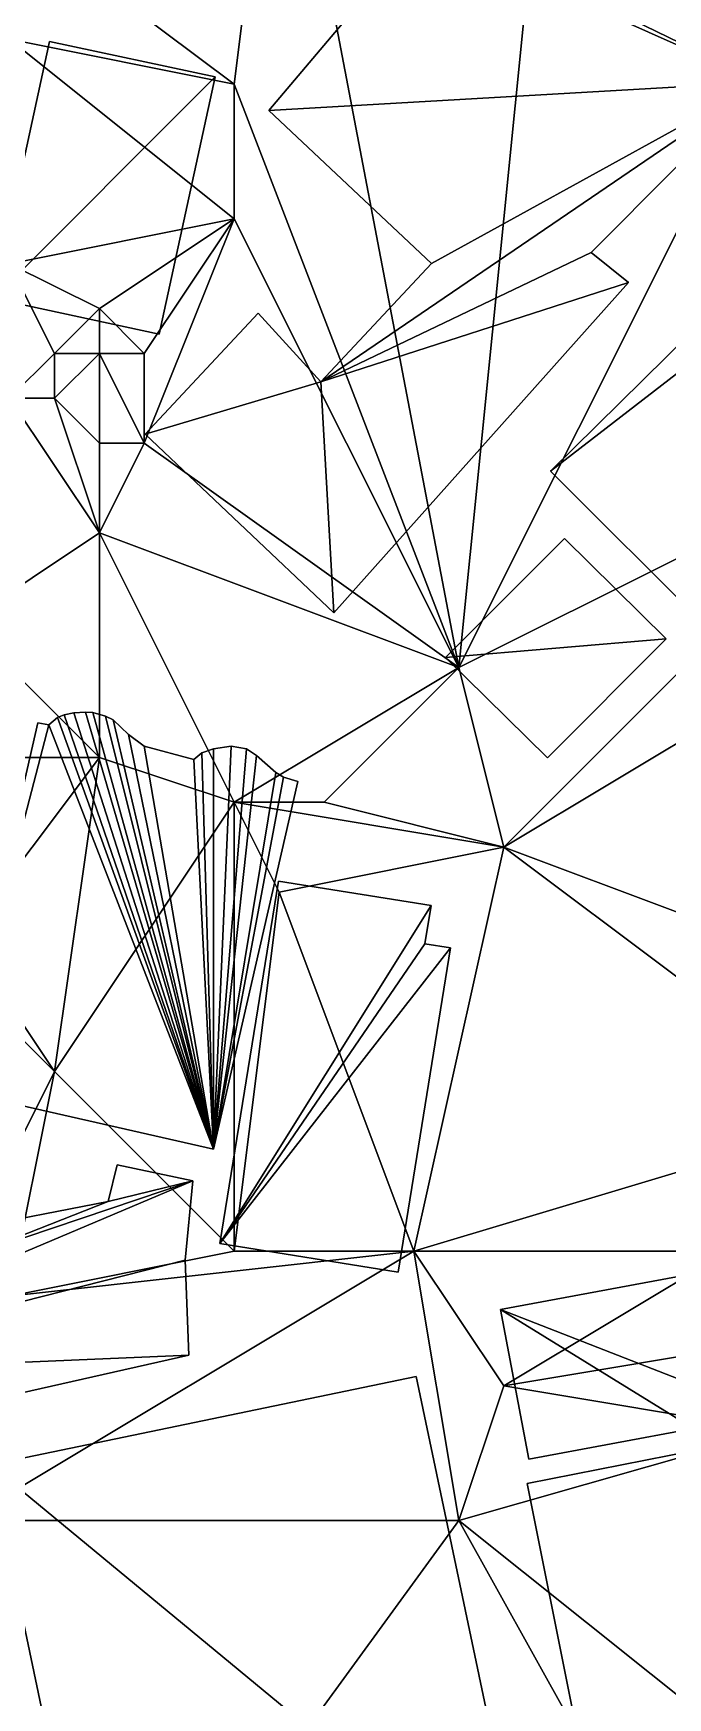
# Model space of a CAD drawing. Header units: metres. Extents: x -1103 to 901, y -902 to 905.
# Drawn here: x -660.9 to -632.7, y 252.1 to 326.3 of the extents above; entities that cross this region are included whole.
import ezdxf

# ---------------------------------------------------------------- set-up
doc = ezdxf.new("R2010")
doc.units = ezdxf.units.M
for name, color, linetype in [('OSM_BUILDING_FOOTPRINTS', 7, 'CONTINUOUS'), ('OSM_BUILDING_ROOFS', 1, 'CONTINUOUS'), ('OSM_BUILDING_WALLS', 8, 'CONTINUOUS'), ('OSM_TERRAIN', 3, 'CONTINUOUS')]:
    doc.layers.add(name, color=color, linetype=linetype)

msp = doc.modelspace()

# ---------------------------------------------------------------- linework, layer by layer
at = {"layer": 'OSM_BUILDING_FOOTPRINTS'}
for points in [[(-640.954, 336.178, 13.834), (-628.563, 324.091, 13.834), (-636.112, 316.505, 13.834), (-634.454, 315.155, 13.834), (-647.564, 300.447, 13.834), (-655.954, 308.398, 13.834), (-650.924, 313.795, 13.834), (-648.139, 310.732, 13.834), (-643.209, 316.007, 13.834), (-650.46, 322.819, 13.834), (-643.695, 330.848, 13.834), (-645.055, 332.12, 13.834), (-641.319, 336.477, 13.834), (-640.954, 336.178, 13.834)], [(-660.221, 325.904, 12.955), (-652.848, 324.323, 12.955), (-655.335, 312.866, 12.955), (-662.708, 314.447, 12.955), (-660.221, 325.904, 12.955)], [(-623.776, 318.241, 14.065), (-620.637, 315.1, 14.065), (-619.487, 313.961, 14.065), (-623.257, 310.245, 14.065), (-621.864, 308.852, 14.065), (-630.994, 299.839, 14.065), (-637.914, 306.751, 14.065), (-627.612, 316.925, 14.065), (-626.374, 315.686, 14.065), (-623.776, 318.241, 14.065)], [(-637.295, 303.754, 14.153), (-632.763, 299.286, 14.153), (-638.057, 293.988, 14.153), (-642.589, 298.456, 14.153), (-637.295, 303.754, 14.153)], [(-660.74, 295.547, 12.646), (-660.253, 295.448, 12.646), (-659.866, 295.78, 12.646), (-659.568, 295.901, 12.646), (-659.137, 295.99, 12.646), (-658.617, 296.023, 12.646), (-658.297, 296.001, 12.646), (-657.733, 295.835, 12.646), (-657.39, 295.669, 12.646), (-656.705, 295.017, 12.646), (-656.009, 294.508, 12.646), (-653.798, 293.911, 12.646), (-653.433, 294.198, 12.646), (-652.925, 294.375, 12.646), (-652.129, 294.508, 12.646), (-651.443, 294.386, 12.646), (-651.001, 294.088, 12.646), (-650.15, 293.325, 12.646), (-649.808, 293.115, 12.646), (-649.166, 292.927, 12.646), (-652.924, 276.548, 12.646), (-664.498, 279.169, 12.646), (-660.74, 295.547, 12.646)], [(-644.7, 271.063, 13.793), (-652.637, 272.335, 13.793), (-650.029, 288.481, 13.793), (-643.23, 287.397, 13.793), (-643.507, 285.694, 13.793), (-642.368, 285.517, 13.793), (-644.7, 271.063, 13.793)], [(-664.885, 264.914, 13.003), (-674.225, 266.506, 13.003), (-673.783, 273.396, 13.003), (-663.79, 271.782, 13.003), (-663.868, 272.987, 13.003), (-657.611, 274.215, 13.003), (-657.202, 275.84, 13.003), (-653.842, 275.133, 13.003), (-654.174, 271.605, 13.003), (-654.019, 267.369, 13.003), (-664.885, 264.914, 13.003)], [(-629.435, 271.395, 14.041), (-628.175, 264.726, 14.041), (-631.557, 264.096, 14.041), (-638.886, 262.725, 14.041), (-640.146, 269.393, 14.041), (-629.435, 271.395, 14.041)], [(-657.876, 238.749, 13.696), (-662.862, 262.481, 13.696), (-643.893, 266.407, 13.696), (-638.919, 242.675, 13.696), (-657.876, 238.749, 13.696)], [(-638.963, 261.652, 13.699), (-628.429, 263.731, 13.699), (-624.45, 243.847, 13.699), (-634.984, 241.768, 13.699), (-638.963, 261.652, 13.699)]]:
    msp.add_polyline3d(points, close=True, dxfattribs=at)
at = {"layer": 'OSM_BUILDING_ROOFS'}
for points in [[(-628.563, 324.091, 25.434), (-641.319, 336.477, 25.434), (-645.055, 332.12, 25.434)], [(-628.563, 324.091, 25.434), (-640.954, 336.178, 25.434), (-641.319, 336.477, 25.434)], [(-628.563, 324.091, 25.434), (-645.055, 332.12, 25.434), (-643.695, 330.848, 25.434)], [(-628.563, 324.091, 25.434), (-643.695, 330.848, 25.434), (-650.46, 322.819, 25.434)], [(-652.848, 324.323, 24.555), (-660.221, 325.904, 24.555), (-662.708, 314.447, 24.555)], [(-652.848, 324.323, 24.555), (-662.708, 314.447, 24.555), (-655.335, 312.866, 24.555)], [(-628.563, 324.091, 25.434), (-650.46, 322.819, 25.434), (-643.209, 316.007, 25.434)], [(-628.563, 324.091, 25.434), (-643.209, 316.007, 25.434), (-648.139, 310.732, 25.434)], [(-648.139, 310.732, 25.434), (-636.112, 316.505, 25.434), (-628.563, 324.091, 25.434)], [(-626.374, 315.686, 22.465), (-627.612, 316.925, 22.465), (-637.914, 306.751, 22.465)], [(-648.139, 310.732, 25.434), (-634.454, 315.155, 25.434), (-636.112, 316.505, 25.434)], [(-626.374, 315.686, 22.465), (-637.914, 306.751, 22.465), (-630.994, 299.839, 22.465)], [(-648.139, 310.732, 25.434), (-647.564, 300.447, 25.434), (-634.454, 315.155, 25.434)], [(-648.139, 310.732, 25.434), (-650.924, 313.795, 25.434), (-655.954, 308.398, 25.434)], [(-648.139, 310.732, 25.434), (-655.954, 308.398, 25.434), (-647.564, 300.447, 25.434)], [(-632.763, 299.286, 24.153), (-637.295, 303.754, 24.153), (-642.589, 298.456, 24.153)], [(-632.763, 299.286, 24.153), (-642.589, 298.456, 24.153), (-638.057, 293.988, 24.153)], [(-652.924, 276.548, 30.646), (-659.137, 295.99, 30.646), (-659.568, 295.901, 30.646)], [(-652.924, 276.548, 30.646), (-658.617, 296.023, 30.646), (-659.137, 295.99, 30.646)], [(-652.924, 276.548, 30.646), (-658.297, 296.001, 30.646), (-658.617, 296.023, 30.646)], [(-652.924, 276.548, 30.646), (-657.733, 295.835, 30.646), (-658.297, 296.001, 30.646)], [(-660.253, 295.448, 30.646), (-660.74, 295.547, 30.646), (-664.498, 279.169, 30.646)], [(-660.253, 295.448, 30.646), (-664.498, 279.169, 30.646), (-652.924, 276.548, 30.646)], [(-652.924, 276.548, 30.646), (-659.866, 295.78, 30.646), (-660.253, 295.448, 30.646)], [(-652.924, 276.548, 30.646), (-659.568, 295.901, 30.646), (-659.866, 295.78, 30.646)], [(-652.924, 276.548, 30.646), (-657.39, 295.669, 30.646), (-657.733, 295.835, 30.646)], [(-652.924, 276.548, 30.646), (-656.705, 295.017, 30.646), (-657.39, 295.669, 30.646)], [(-652.924, 276.548, 30.646), (-656.009, 294.508, 30.646), (-656.705, 295.017, 30.646)], [(-652.924, 276.548, 30.646), (-653.798, 293.911, 30.646), (-656.009, 294.508, 30.646)], [(-652.924, 276.548, 30.646), (-652.129, 294.508, 30.646), (-652.925, 294.375, 30.646)], [(-652.924, 276.548, 30.646), (-651.443, 294.386, 30.646), (-652.129, 294.508, 30.646)], [(-652.924, 276.548, 30.646), (-653.433, 294.198, 30.646), (-653.798, 293.911, 30.646)], [(-652.924, 276.548, 30.646), (-652.925, 294.375, 30.646), (-653.433, 294.198, 30.646)], [(-652.924, 276.548, 30.646), (-651.001, 294.088, 30.646), (-651.443, 294.386, 30.646)], [(-652.924, 276.548, 30.646), (-650.15, 293.325, 30.646), (-651.001, 294.088, 30.646)], [(-652.924, 276.548, 30.646), (-649.808, 293.115, 30.646), (-650.15, 293.325, 30.646)], [(-652.924, 276.548, 30.646), (-649.166, 292.927, 30.646), (-649.808, 293.115, 30.646)], [(-652.637, 272.335, 18.993), (-643.23, 287.397, 18.993), (-650.029, 288.481, 18.993)], [(-652.637, 272.335, 18.993), (-643.507, 285.694, 18.993), (-643.23, 287.397, 18.993)], [(-652.637, 272.335, 18.993), (-642.368, 285.517, 18.993), (-643.507, 285.694, 18.993)], [(-652.637, 272.335, 18.993), (-644.7, 271.063, 18.993), (-642.368, 285.517, 18.993)], [(-653.842, 275.133, 21.403), (-657.202, 275.84, 21.403), (-657.611, 274.215, 21.403)], [(-674.225, 266.506, 21.403), (-654.174, 271.605, 21.403), (-653.842, 275.133, 21.403)], [(-663.79, 271.782, 21.403), (-674.225, 266.506, 21.403), (-653.842, 275.133, 21.403)], [(-663.79, 271.782, 21.403), (-653.842, 275.133, 21.403), (-657.611, 274.215, 21.403)], [(-657.611, 274.215, 21.403), (-663.868, 272.987, 21.403), (-663.79, 271.782, 21.403)], [(-674.225, 266.506, 21.403), (-654.019, 267.369, 21.403), (-654.174, 271.605, 21.403)], [(-628.175, 264.726, 22.441), (-629.435, 271.395, 22.441), (-640.146, 269.393, 22.441)], [(-640.146, 269.393, 22.441), (-638.886, 262.725, 22.441), (-631.557, 264.096, 22.441)], [(-640.146, 269.393, 22.441), (-631.557, 264.096, 22.441), (-628.175, 264.726, 22.441)], [(-674.225, 266.506, 21.403), (-664.885, 264.914, 21.403), (-654.019, 267.369, 21.403)], [(-662.862, 262.481, 22.096), (-638.919, 242.675, 22.096), (-643.893, 266.407, 22.096)], [(-628.429, 263.731, 22.099), (-638.963, 261.652, 22.099), (-634.984, 241.768, 22.099)], [(-628.429, 263.731, 22.099), (-634.984, 241.768, 22.099), (-624.45, 243.847, 22.099)], [(-662.862, 262.481, 22.096), (-657.876, 238.749, 22.096), (-638.919, 242.675, 22.096)]]:
    msp.add_3dface(points, dxfattribs=at)
at = {"layer": 'OSM_BUILDING_WALLS'}
for points in [[(-628.563, 324.091, 13.834), (-640.954, 336.178, 13.834), (-640.954, 336.178, 25.434)], [(-628.563, 324.091, 13.834), (-640.954, 336.178, 25.434), (-628.563, 324.091, 25.434)], [(-643.695, 330.848, 13.834), (-650.46, 322.819, 13.834), (-650.46, 322.819, 25.434)], [(-643.695, 330.848, 13.834), (-650.46, 322.819, 25.434), (-643.695, 330.848, 25.434)], [(-660.221, 325.904, 12.955), (-662.708, 314.447, 12.955), (-662.708, 314.447, 24.555)], [(-660.221, 325.904, 12.955), (-662.708, 314.447, 24.555), (-660.221, 325.904, 24.555)], [(-652.848, 324.323, 12.955), (-660.221, 325.904, 12.955), (-660.221, 325.904, 24.555)], [(-652.848, 324.323, 12.955), (-660.221, 325.904, 24.555), (-652.848, 324.323, 24.555)], [(-655.335, 312.866, 12.955), (-652.848, 324.323, 12.955), (-652.848, 324.323, 24.555)], [(-655.335, 312.866, 12.955), (-652.848, 324.323, 24.555), (-655.335, 312.866, 24.555)], [(-636.112, 316.505, 13.834), (-628.563, 324.091, 13.834), (-628.563, 324.091, 25.434)], [(-636.112, 316.505, 13.834), (-628.563, 324.091, 25.434), (-636.112, 316.505, 25.434)], [(-650.46, 322.819, 13.834), (-643.209, 316.007, 13.834), (-643.209, 316.007, 25.434)], [(-650.46, 322.819, 13.834), (-643.209, 316.007, 25.434), (-650.46, 322.819, 25.434)], [(-627.612, 316.925, 14.065), (-637.914, 306.751, 14.065), (-637.914, 306.751, 22.465)], [(-627.612, 316.925, 14.065), (-637.914, 306.751, 22.465), (-627.612, 316.925, 22.465)], [(-643.209, 316.007, 13.834), (-648.139, 310.732, 13.834), (-648.139, 310.732, 25.434)], [(-643.209, 316.007, 13.834), (-648.139, 310.732, 25.434), (-643.209, 316.007, 25.434)], [(-634.454, 315.155, 13.834), (-636.112, 316.505, 13.834), (-636.112, 316.505, 25.434)], [(-634.454, 315.155, 13.834), (-636.112, 316.505, 25.434), (-634.454, 315.155, 25.434)], [(-647.564, 300.447, 13.834), (-634.454, 315.155, 13.834), (-634.454, 315.155, 25.434)], [(-647.564, 300.447, 13.834), (-634.454, 315.155, 25.434), (-647.564, 300.447, 25.434)], [(-662.708, 314.447, 12.955), (-655.335, 312.866, 12.955), (-655.335, 312.866, 24.555)], [(-662.708, 314.447, 12.955), (-655.335, 312.866, 24.555), (-662.708, 314.447, 24.555)], [(-650.924, 313.795, 13.834), (-655.954, 308.398, 13.834), (-655.954, 308.398, 25.434)], [(-650.924, 313.795, 13.834), (-655.954, 308.398, 25.434), (-650.924, 313.795, 25.434)], [(-648.139, 310.732, 13.834), (-650.924, 313.795, 13.834), (-650.924, 313.795, 25.434)], [(-648.139, 310.732, 13.834), (-650.924, 313.795, 25.434), (-648.139, 310.732, 25.434)], [(-655.954, 308.398, 13.834), (-647.564, 300.447, 13.834), (-647.564, 300.447, 25.434)], [(-655.954, 308.398, 13.834), (-647.564, 300.447, 25.434), (-655.954, 308.398, 25.434)], [(-637.914, 306.751, 14.065), (-630.994, 299.839, 14.065), (-630.994, 299.839, 22.465)], [(-637.914, 306.751, 14.065), (-630.994, 299.839, 22.465), (-637.914, 306.751, 22.465)], [(-637.295, 303.754, 14.153), (-642.589, 298.456, 14.153), (-642.589, 298.456, 24.153)], [(-637.295, 303.754, 14.153), (-642.589, 298.456, 24.153), (-637.295, 303.754, 24.153)], [(-632.763, 299.286, 14.153), (-637.295, 303.754, 14.153), (-637.295, 303.754, 24.153)], [(-632.763, 299.286, 14.153), (-637.295, 303.754, 24.153), (-632.763, 299.286, 24.153)], [(-638.057, 293.988, 14.153), (-632.763, 299.286, 14.153), (-632.763, 299.286, 24.153)], [(-638.057, 293.988, 14.153), (-632.763, 299.286, 24.153), (-638.057, 293.988, 24.153)], [(-642.589, 298.456, 14.153), (-638.057, 293.988, 14.153), (-638.057, 293.988, 24.153)], [(-642.589, 298.456, 14.153), (-638.057, 293.988, 24.153), (-642.589, 298.456, 24.153)], [(-659.137, 295.99, 12.646), (-659.568, 295.901, 12.646), (-659.568, 295.901, 30.646)], [(-659.137, 295.99, 12.646), (-659.568, 295.901, 30.646), (-659.137, 295.99, 30.646)], [(-658.617, 296.023, 12.646), (-659.137, 295.99, 12.646), (-659.137, 295.99, 30.646)], [(-658.617, 296.023, 12.646), (-659.137, 295.99, 30.646), (-658.617, 296.023, 30.646)], [(-658.297, 296.001, 12.646), (-658.617, 296.023, 12.646), (-658.617, 296.023, 30.646)], [(-658.297, 296.001, 12.646), (-658.617, 296.023, 30.646), (-658.297, 296.001, 30.646)], [(-657.733, 295.835, 12.646), (-658.297, 296.001, 12.646), (-658.297, 296.001, 30.646)], [(-657.733, 295.835, 12.646), (-658.297, 296.001, 30.646), (-657.733, 295.835, 30.646)], [(-660.74, 295.547, 12.646), (-664.498, 279.169, 12.646), (-664.498, 279.169, 30.646)], [(-660.74, 295.547, 12.646), (-664.498, 279.169, 30.646), (-660.74, 295.547, 30.646)], [(-660.253, 295.448, 12.646), (-660.74, 295.547, 12.646), (-660.74, 295.547, 30.646)], [(-660.253, 295.448, 12.646), (-660.74, 295.547, 30.646), (-660.253, 295.448, 30.646)], [(-659.866, 295.78, 12.646), (-660.253, 295.448, 12.646), (-660.253, 295.448, 30.646)], [(-659.866, 295.78, 12.646), (-660.253, 295.448, 30.646), (-659.866, 295.78, 30.646)], [(-659.568, 295.901, 12.646), (-659.866, 295.78, 12.646), (-659.866, 295.78, 30.646)], [(-659.568, 295.901, 12.646), (-659.866, 295.78, 30.646), (-659.568, 295.901, 30.646)], [(-657.39, 295.669, 12.646), (-657.733, 295.835, 12.646), (-657.733, 295.835, 30.646)], [(-657.39, 295.669, 12.646), (-657.733, 295.835, 30.646), (-657.39, 295.669, 30.646)], [(-656.705, 295.017, 12.646), (-657.39, 295.669, 12.646), (-657.39, 295.669, 30.646)], [(-656.705, 295.017, 12.646), (-657.39, 295.669, 30.646), (-656.705, 295.017, 30.646)], [(-656.009, 294.508, 12.646), (-656.705, 295.017, 12.646), (-656.705, 295.017, 30.646)], [(-656.009, 294.508, 12.646), (-656.705, 295.017, 30.646), (-656.009, 294.508, 30.646)], [(-653.798, 293.911, 12.646), (-656.009, 294.508, 12.646), (-656.009, 294.508, 30.646)], [(-653.798, 293.911, 12.646), (-656.009, 294.508, 30.646), (-653.798, 293.911, 30.646)], [(-652.129, 294.508, 12.646), (-652.925, 294.375, 12.646), (-652.925, 294.375, 30.646)], [(-652.129, 294.508, 12.646), (-652.925, 294.375, 30.646), (-652.129, 294.508, 30.646)], [(-651.443, 294.386, 12.646), (-652.129, 294.508, 12.646), (-652.129, 294.508, 30.646)], [(-651.443, 294.386, 12.646), (-652.129, 294.508, 30.646), (-651.443, 294.386, 30.646)], [(-653.433, 294.198, 12.646), (-653.798, 293.911, 12.646), (-653.798, 293.911, 30.646)], [(-653.433, 294.198, 12.646), (-653.798, 293.911, 30.646), (-653.433, 294.198, 30.646)], [(-652.925, 294.375, 12.646), (-653.433, 294.198, 12.646), (-653.433, 294.198, 30.646)], [(-652.925, 294.375, 12.646), (-653.433, 294.198, 30.646), (-652.925, 294.375, 30.646)], [(-651.001, 294.088, 12.646), (-651.443, 294.386, 12.646), (-651.443, 294.386, 30.646)], [(-651.001, 294.088, 12.646), (-651.443, 294.386, 30.646), (-651.001, 294.088, 30.646)], [(-650.15, 293.325, 12.646), (-651.001, 294.088, 12.646), (-651.001, 294.088, 30.646)], [(-650.15, 293.325, 12.646), (-651.001, 294.088, 30.646), (-650.15, 293.325, 30.646)], [(-649.808, 293.115, 12.646), (-650.15, 293.325, 12.646), (-650.15, 293.325, 30.646)], [(-649.808, 293.115, 12.646), (-650.15, 293.325, 30.646), (-649.808, 293.115, 30.646)], [(-649.166, 292.927, 12.646), (-649.808, 293.115, 12.646), (-649.808, 293.115, 30.646)], [(-649.166, 292.927, 12.646), (-649.808, 293.115, 30.646), (-649.166, 292.927, 30.646)], [(-652.924, 276.548, 12.646), (-649.166, 292.927, 12.646), (-649.166, 292.927, 30.646)], [(-652.924, 276.548, 12.646), (-649.166, 292.927, 30.646), (-652.924, 276.548, 30.646)], [(-650.029, 288.481, 13.793), (-652.637, 272.335, 13.793), (-652.637, 272.335, 18.993)], [(-650.029, 288.481, 13.793), (-652.637, 272.335, 18.993), (-650.029, 288.481, 18.993)], [(-643.23, 287.397, 13.793), (-650.029, 288.481, 13.793), (-650.029, 288.481, 18.993)], [(-643.23, 287.397, 13.793), (-650.029, 288.481, 18.993), (-643.23, 287.397, 18.993)], [(-643.507, 285.694, 13.793), (-643.23, 287.397, 13.793), (-643.23, 287.397, 18.993)], [(-643.507, 285.694, 13.793), (-643.23, 287.397, 18.993), (-643.507, 285.694, 18.993)], [(-642.368, 285.517, 13.793), (-643.507, 285.694, 13.793), (-643.507, 285.694, 18.993)], [(-642.368, 285.517, 13.793), (-643.507, 285.694, 18.993), (-642.368, 285.517, 18.993)], [(-644.7, 271.063, 13.793), (-642.368, 285.517, 13.793), (-642.368, 285.517, 18.993)], [(-644.7, 271.063, 13.793), (-642.368, 285.517, 18.993), (-644.7, 271.063, 18.993)], [(-664.498, 279.169, 12.646), (-652.924, 276.548, 12.646), (-652.924, 276.548, 30.646)], [(-664.498, 279.169, 12.646), (-652.924, 276.548, 30.646), (-664.498, 279.169, 30.646)], [(-657.202, 275.84, 13.003), (-657.611, 274.215, 13.003), (-657.611, 274.215, 21.403)], [(-657.202, 275.84, 13.003), (-657.611, 274.215, 21.403), (-657.202, 275.84, 21.403)], [(-653.842, 275.133, 13.003), (-657.202, 275.84, 13.003), (-657.202, 275.84, 21.403)], [(-653.842, 275.133, 13.003), (-657.202, 275.84, 21.403), (-653.842, 275.133, 21.403)], [(-654.174, 271.605, 13.003), (-653.842, 275.133, 13.003), (-653.842, 275.133, 21.403)], [(-654.174, 271.605, 13.003), (-653.842, 275.133, 21.403), (-654.174, 271.605, 21.403)], [(-657.611, 274.215, 13.003), (-663.868, 272.987, 13.003), (-663.868, 272.987, 21.403)], [(-657.611, 274.215, 13.003), (-663.868, 272.987, 21.403), (-657.611, 274.215, 21.403)], [(-652.637, 272.335, 13.793), (-644.7, 271.063, 13.793), (-644.7, 271.063, 18.993)], [(-652.637, 272.335, 13.793), (-644.7, 271.063, 18.993), (-652.637, 272.335, 18.993)], [(-654.019, 267.369, 13.003), (-654.174, 271.605, 13.003), (-654.174, 271.605, 21.403)], [(-654.019, 267.369, 13.003), (-654.174, 271.605, 21.403), (-654.019, 267.369, 21.403)], [(-629.435, 271.395, 14.041), (-640.146, 269.393, 14.041), (-640.146, 269.393, 22.441)], [(-629.435, 271.395, 14.041), (-640.146, 269.393, 22.441), (-629.435, 271.395, 22.441)], [(-640.146, 269.393, 14.041), (-638.886, 262.725, 14.041), (-638.886, 262.725, 22.441)], [(-640.146, 269.393, 14.041), (-638.886, 262.725, 22.441), (-640.146, 269.393, 22.441)], [(-664.885, 264.914, 13.003), (-654.019, 267.369, 13.003), (-654.019, 267.369, 21.403)], [(-664.885, 264.914, 13.003), (-654.019, 267.369, 21.403), (-664.885, 264.914, 21.403)], [(-643.893, 266.407, 13.696), (-662.862, 262.481, 13.696), (-662.862, 262.481, 22.096)], [(-643.893, 266.407, 13.696), (-662.862, 262.481, 22.096), (-643.893, 266.407, 22.096)], [(-638.919, 242.675, 13.696), (-643.893, 266.407, 13.696), (-643.893, 266.407, 22.096)], [(-638.919, 242.675, 13.696), (-643.893, 266.407, 22.096), (-638.919, 242.675, 22.096)], [(-638.886, 262.725, 14.041), (-631.557, 264.096, 14.041), (-631.557, 264.096, 22.441)], [(-638.886, 262.725, 14.041), (-631.557, 264.096, 22.441), (-638.886, 262.725, 22.441)], [(-628.429, 263.731, 13.699), (-638.963, 261.652, 13.699), (-638.963, 261.652, 22.099)], [(-628.429, 263.731, 13.699), (-638.963, 261.652, 22.099), (-628.429, 263.731, 22.099)], [(-662.862, 262.481, 13.696), (-657.876, 238.749, 13.696), (-657.876, 238.749, 22.096)], [(-662.862, 262.481, 13.696), (-657.876, 238.749, 22.096), (-662.862, 262.481, 22.096)], [(-638.963, 261.652, 13.699), (-634.984, 241.768, 13.699), (-634.984, 241.768, 22.099)], [(-638.963, 261.652, 13.699), (-634.984, 241.768, 22.099), (-638.963, 261.652, 22.099)]]:
    msp.add_3dface(points, dxfattribs=at)
at = {"layer": 'OSM_TERRAIN'}
for points in [[(-652, 324, 15.646), (-650, 340, 15.98), (-660, 330, 15.98)], [(-652, 324, 15.646), (-642, 298, 16.187), (-650, 340, 15.98)], [(-642, 298, 16.187), (-638, 338, 16.253), (-650, 340, 15.98)], [(-642, 298, 16.187), (-626, 330, 16.004), (-638, 338, 16.253)], [(-662, 326, 15.387), (-660, 330, 15.98), (-666, 330, 15.367)], [(-652, 324, 15.646), (-660, 330, 15.98), (-662, 326, 15.387)], [(-642, 298, 16.187), (-622, 308, 16.154), (-626, 330, 16.004)], [(-662, 316, 15.566), (-652, 318, 15.604), (-662, 326, 15.387)], [(-652, 318, 15.604), (-652, 324, 15.646), (-662, 326, 15.387)], [(-652, 318, 15.604), (-642, 298, 16.187), (-652, 324, 15.646)], [(-658, 314, 15.566), (-652, 318, 15.604), (-662, 316, 15.566)], [(-656, 312, 15.567), (-652, 318, 15.604), (-658, 314, 15.566)], [(-656, 308, 15.943), (-652, 318, 15.604), (-656, 312, 15.567)], [(-656, 308, 15.943), (-642, 298, 16.187), (-652, 318, 15.604)], [(-662, 310, 13.747), (-660, 312, 14.344), (-662, 316, 15.566)], [(-660, 312, 14.344), (-658, 314, 15.566), (-662, 316, 15.566)], [(-660, 312, 14.344), (-658, 312, 15.137), (-658, 314, 15.566)], [(-658, 312, 15.137), (-656, 312, 15.567), (-658, 314, 15.566)], [(-662, 310, 13.747), (-660, 310, 14.208), (-660, 312, 14.344)], [(-660, 310, 14.208), (-658, 308, 15.459), (-658, 312, 15.137)], [(-660, 310, 14.208), (-658, 312, 15.137), (-660, 312, 14.344)], [(-658, 308, 15.459), (-656, 308, 15.943), (-658, 312, 15.137)], [(-656, 308, 15.943), (-656, 312, 15.567), (-658, 312, 15.137)], [(-664, 300, 13.747), (-658, 304, 15.204), (-662, 310, 13.747)], [(-658, 304, 15.204), (-660, 310, 14.208), (-662, 310, 13.747)], [(-658, 304, 15.204), (-658, 308, 15.459), (-660, 310, 14.208)], [(-658, 304, 15.204), (-642, 298, 16.187), (-656, 308, 15.943)], [(-658, 304, 15.204), (-656, 308, 15.943), (-658, 308, 15.459)], [(-640, 290, 16.186), (-622, 308, 16.154), (-642, 298, 16.187)], [(-640, 290, 16.186), (-630, 296, 16.662), (-622, 308, 16.154)], [(-664, 300, 13.747), (-658, 294, 15.272), (-658, 304, 15.204)], [(-658, 294, 15.272), (-652, 292, 15.272), (-658, 304, 15.204)], [(-652, 292, 15.272), (-642, 298, 16.187), (-658, 304, 15.204)], [(-662, 294, 14.446), (-658, 294, 15.272), (-664, 300, 13.747)], [(-648, 292, 15.449), (-642, 298, 16.187), (-652, 292, 15.272)], [(-648, 292, 15.449), (-640, 290, 16.186), (-642, 298, 16.187)], [(-624, 284, 17.501), (-630, 296, 16.662), (-640, 290, 16.186)], [(-664, 286, 14.408), (-660, 280, 15.225), (-658, 294, 15.272)], [(-664, 286, 14.408), (-658, 294, 15.272), (-662, 294, 14.446)], [(-660, 280, 15.225), (-652, 292, 15.272), (-658, 294, 15.272)], [(-652, 272, 15.848), (-652, 292, 15.272), (-660, 280, 15.225)], [(-652, 272, 15.848), (-650, 288, 15.866), (-652, 292, 15.272)], [(-650, 288, 15.866), (-640, 290, 16.186), (-652, 292, 15.272)], [(-652, 292, 15.272), (-640, 290, 16.186), (-648, 292, 15.449)], [(-650, 288, 15.866), (-644, 272, 15.881), (-640, 290, 16.186)], [(-644, 272, 15.881), (-624, 278, 17.695), (-640, 290, 16.186)], [(-624, 278, 17.695), (-624, 284, 17.501), (-640, 290, 16.186)], [(-652, 272, 15.848), (-644, 272, 15.881), (-650, 288, 15.866)], [(-664, 284, 14.901), (-660, 280, 15.225), (-664, 286, 14.408)], [(-664, 272, 15.007), (-660, 280, 15.225), (-664, 284, 14.901)], [(-664, 272, 15.007), (-662, 270, 15.373), (-660, 280, 15.225)], [(-662, 270, 15.373), (-652, 272, 15.848), (-660, 280, 15.225)], [(-630, 272, 16.674), (-624, 278, 17.695), (-644, 272, 15.881)], [(-642, 260, 15.837), (-644, 272, 15.881), (-664, 260, 15.877)], [(-664, 260, 15.877), (-644, 272, 15.881), (-662, 270, 15.373)], [(-662, 270, 15.373), (-644, 272, 15.881), (-652, 272, 15.848)], [(-642, 260, 15.837), (-640, 266, 16.503), (-644, 272, 15.881)], [(-640, 266, 16.503), (-630, 272, 16.674), (-644, 272, 15.881)], [(-640, 266, 16.503), (-628, 268, 16.697), (-630, 272, 16.674)], [(-628, 264, 15.974), (-628, 268, 16.697), (-640, 266, 16.503)], [(-642, 260, 15.837), (-628, 264, 15.974), (-640, 266, 16.503)], [(-642, 260, 15.837), (-622, 244, 16.009), (-628, 264, 15.974)], [(-664, 244, 17.173), (-658, 238, 15.799), (-664, 260, 15.877)], [(-658, 238, 15.799), (-642, 260, 15.837), (-664, 260, 15.877)], [(-658, 238, 15.799), (-632, 242, 15.766), (-642, 260, 15.837)], [(-632, 242, 15.766), (-622, 244, 16.009), (-642, 260, 15.837)]]:
    msp.add_3dface(points, dxfattribs=at)

doc.saveas('drawing.dxf')
